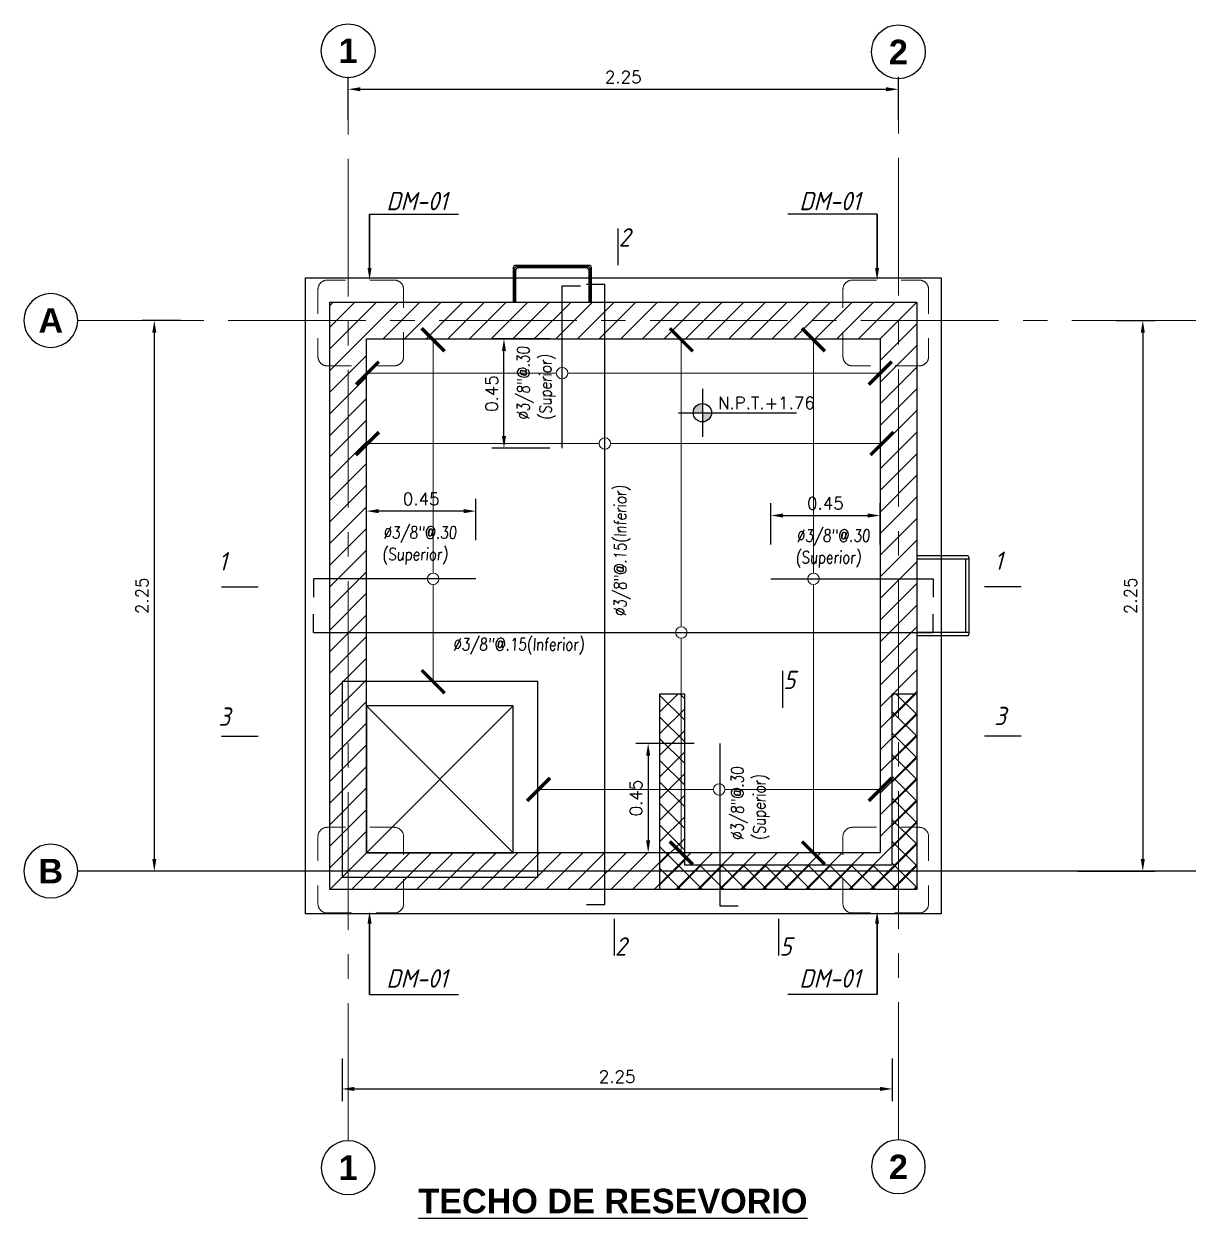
# Model space of a CAD drawing. Header units: metres. Extents: x -90 to 2507, y -28 to 972.
# Drawn here: x -80.658 to -75.897, y -8.036 to -3.155 of the extents above; entities that cross this region are included whole.
import ezdxf
from ezdxf.enums import TextEntityAlignment as Align

# ---------------------------------------------------------------- set-up
doc = ezdxf.new("R2010")
doc.units = ezdxf.units.M
for name, pattern in [('CENTER', [50.8, 31.75, -6.35, 6.35, -6.35]), ('CENTER2', [1.125, 0.75, -0.125, 0.125, -0.125]), ('DASHDOT', [1, 0.5, -0.25, 0, -0.25]), ('HIDDEN', [9.525, 6.35, -3.175])]:
    doc.linetypes.add(name, pattern=pattern)
for name, color, linetype, lineweight in [('0.10', 6, 'Continuous', 9), ('C - GENERAL - EJES', 251, 'CENTER2', 5), ('C - PLANTA - COTAS', 3, 'Continuous', 9), ('C - PLANTA - REFUERZOS', 8, 'Continuous', 25), ('C - PLANTA - SECCION CORTE', 2, 'Continuous', 30), ('C - PLANTA - SIMBOLOS', 1, 'Continuous', 13), ('C - PLANTA - SIMBOLOS DETALLES', 80, 'DASHDOT', 13), ('C - SELLO - LOGO PRISMA', 7, 'Continuous', 25)]:
    doc.layers.add(name, color=color, linetype=linetype, lineweight=lineweight)
for name, color, linetype in [('A-NIVELES', 7, 'Continuous'), ('C-CASCO-01', 1, 'Continuous'), ('C-CASCO-02', 2, 'Continuous'), ('C-FIERRO-04', 4, 'Continuous'), ('G-achurado', 9, 'Continuous'), ('G-acotado', 8, 'Continuous'), ('G-ejes', 9, 'CENTER'), ('G-proyecciones', 2, 'HIDDEN'), ('G-textos-notas', 7, 'Continuous'), ('G-textos-titulos', 4, 'Continuous')]:
    doc.layers.add(name, color=color, linetype=linetype)
doc.styles.add('01COTAS', font='romans.shx')
doc.styles.add('100-TITULO', font='arialbd.ttf', dxfattribs={"height": 0.4})
doc.styles.add('25-NOTAS', font='romans.shx', dxfattribs={"height": 0.05})
doc.styles.add('25-TITULO', font='arialbd.ttf', dxfattribs={"height": 0.1})
doc.styles.add('PRISMA-TEXTOS-GENERALES', font='isocp.shx', dxfattribs={"oblique": 15})
doc.styles.add('PRISMA-TEXTOS-SUBTITULOS', font='isocp.shx', dxfattribs={"oblique": 15})
doc.styles.add('ROMANS', font='romans.shx')
doc.dimstyles.new('DIM-25-PLANTA', dxfattribs={"dimscale": 0.025, "dimtxt": 2, "dimasz": 2, "dimexe": 2, "dimexo": 2, "dimgap": 1, "dimtad": 1, "dimzin": 1, "dimdsep": 46, "dimtxsty": '01COTAS', "dimcen": 25, "dimclrd": 256, "dimclre": 256, "dimclrt": 7, "dimadec": 0, "dimazin": 0, "dimtfac": 1, "dimtmove": 2, "dimatfit": 3, "dimfxl": 1, "dimtolj": 1, "dimtzin": 0, "dimarcsym": 0})
doc.dimstyles.new('PRISMA-75', dxfattribs={"dimscale": 0.75, "dimtxt": 0.25, "dimasz": 0.25, "dimexe": 0.2, "dimexo": 0.2, "dimgap": 0.1, "dimtad": 2, "dimtoh": 1, "dimzin": 5, "dimdsep": 46, "dimtxsty": 'PRISMA-TEXTOS-GENERALES', "dimblk": 'ARCHTICK', "dimcen": 0.09, "dimdle": 0.2, "dimclrd": 256, "dimclre": 256, "dimclrt": 1, "dimadec": 0, "dimazin": 0, "dimtfac": 1, "dimtmove": 2, "dimatfit": 3, "dimldrblk": 'ARCHTICK', "dimfxl": 1, "dimtolj": 1, "dimtzin": 0, "dimlwd": -1, "dimlwe": -1, "dimarcsym": 0})

# ---------------------------------------------------------------- blocks, each defined once
blk = doc.blocks.new('_ArchTick')
at = {"layer": '0.10', "color": 0, "const_width": 0.15}
blk.add_lwpolyline([(-0.5, -0.5), (0.5, 0.5)], dxfattribs=at)
blk = doc.blocks.new('*D568')
at = {"layer": 'Defpoints', "color": 0, "transparency": 16777216}
for p in [(-76.2401, -4.3673), (-76.3981, -6.6173), (-76.0825, -6.6173)]:
    blk.add_point(p, dxfattribs=at)
at = {"layer": 'G-acotado', "lineweight": -2, "transparency": 16777216}
for p, q in [((-76.1901, -4.3673), (-76.0325, -4.3673)), ((-76.0825, -4.4173), (-76.0825, -6.5673)), ((-76.3481, -6.6173), (-76.0325, -6.6173))]:
    blk.add_line(p, q, dxfattribs=at)
at = {"layer": 'G-acotado', "transparency": 16777216}
for points in [[(-76.0908, -4.4173), (-76.0741, -4.4173), (-76.0825, -4.3673)], [(-76.0908, -6.5673), (-76.0741, -6.5673), (-76.0825, -6.6173)]]:
    blk.add_solid(points, dxfattribs=at)
at = {"layer": 'G-acotado', "color": 7, "transparency": 16777216, "insert": (-76.1325, -5.4923), "char_height": 0.05, "attachment_point": 5, "rotation": 90, "style": '01COTAS'}
blk.add_mtext('\\A1;2.25', dxfattribs=at)
blk = doc.blocks.new('*D372')
at = {"layer": 'Defpoints', "color": 0, "transparency": 16777216}
for p in [(-79.9669, -4.3673), (-80.1245, -6.6173), (-79.9669, -6.6173)]:
    blk.add_point(p, dxfattribs=at)
at = {"layer": 'G-acotado', "lineweight": -2, "transparency": 16777216}
for p, q in [((-80.0169, -4.3673), (-80.1745, -4.3673)), ((-80.1245, -4.4173), (-80.1245, -6.5673)), ((-80.0169, -6.6173), (-80.1745, -6.6173))]:
    blk.add_line(p, q, dxfattribs=at)
at = {"layer": 'G-acotado', "transparency": 16777216}
for points in [[(-80.1329, -4.4173), (-80.1162, -4.4173), (-80.1245, -4.3673)], [(-80.1329, -6.5673), (-80.1162, -6.5673), (-80.1245, -6.6173)]]:
    blk.add_solid(points, dxfattribs=at)
at = {"layer": 'G-acotado', "color": 7, "transparency": 16777216, "insert": (-80.1745, -5.4923), "char_height": 0.05, "attachment_point": 5, "rotation": 90, "style": '01COTAS'}
blk.add_mtext('\\A1;2.25', dxfattribs=at)
blk = doc.blocks.new('*D569')
at = {"layer": 'Defpoints', "color": 0, "transparency": 16777216}
for p in [(-77.0819, -3.4223), (-79.3319, -3.5971), (-77.0819, -3.5971)]:
    blk.add_point(p, dxfattribs=at)
at = {"layer": 'G-acotado', "lineweight": -2, "transparency": 16777216}
for p, q in [((-79.3319, -3.5471), (-79.3319, -3.3723)), ((-77.0819, -3.5471), (-77.0819, -3.3723)), ((-79.2819, -3.4223), (-77.1319, -3.4223))]:
    blk.add_line(p, q, dxfattribs=at)
at = {"layer": 'G-acotado', "transparency": 16777216}
for points in [[(-79.2819, -3.414), (-79.2819, -3.4306), (-79.3319, -3.4223)], [(-77.1319, -3.414), (-77.1319, -3.4306), (-77.0819, -3.4223)]]:
    blk.add_solid(points, dxfattribs=at)
at = {"layer": 'G-acotado', "color": 7, "transparency": 16777216, "insert": (-78.2069, -3.3723), "char_height": 0.05, "attachment_point": 5, "style": '01COTAS'}
blk.add_mtext('\\A1;2.25', dxfattribs=at)
blk = doc.blocks.new('*D373')
at = {"layer": 'Defpoints', "color": 0, "transparency": 16777216}
for p in [(-79.3569, -7.3328), (-77.1069, -7.3328), (-77.1069, -7.5076)]:
    blk.add_point(p, dxfattribs=at)
at = {"layer": 'G-acotado', "lineweight": -2, "transparency": 16777216}
for p, q in [((-79.3569, -7.3828), (-79.3569, -7.5576)), ((-77.1069, -7.3828), (-77.1069, -7.5576)), ((-79.3069, -7.5076), (-77.1569, -7.5076))]:
    blk.add_line(p, q, dxfattribs=at)
at = {"layer": 'G-acotado', "transparency": 16777216}
for points in [[(-79.3069, -7.4992), (-79.3069, -7.5159), (-79.3569, -7.5076)], [(-77.1569, -7.4992), (-77.1569, -7.5159), (-77.1069, -7.5076)]]:
    blk.add_solid(points, dxfattribs=at)
at = {"layer": 'G-acotado', "color": 7, "transparency": 16777216, "insert": (-78.2319, -7.4576), "char_height": 0.05, "attachment_point": 5, "style": '01COTAS'}
blk.add_mtext('\\A1;2.25', dxfattribs=at)
blk = doc.blocks.new('*D378')
at = {"layer": 'Defpoints', "color": 0, "transparency": 16777216}
for p in [(-79.2569, -5.1464), (-79.2569, -5.3151), (-78.81, -5.3151)]:
    blk.add_point(p, dxfattribs=at)
at = {"layer": 'G-acotado', "lineweight": -2, "transparency": 16777216}
for p, q in [((-79.2569, -5.2651), (-79.2569, -5.0964)), ((-78.81, -5.2651), (-78.81, -5.0964)), ((-78.86, -5.1464), (-79.2069, -5.1464))]:
    blk.add_line(p, q, dxfattribs=at)
at = {"layer": 'G-acotado', "transparency": 16777216}
for points in [[(-79.2069, -5.138), (-79.2069, -5.1547), (-79.2569, -5.1464)], [(-78.86, -5.138), (-78.86, -5.1547), (-78.81, -5.1464)]]:
    blk.add_solid(points, dxfattribs=at)
at = {"layer": 'G-acotado', "color": 7, "transparency": 16777216, "insert": (-79.0334, -5.0964), "char_height": 0.05, "attachment_point": 5, "style": '01COTAS'}
blk.add_mtext('\\A1;0.45', dxfattribs=at)
blk = doc.blocks.new('*D379')
at = {"layer": 'Defpoints', "color": 0, "transparency": 16777216}
for p in [(-77.8675, -6.0954), (-78.105, -6.5423), (-77.8675, -6.5423)]:
    blk.add_point(p, dxfattribs=at)
at = {"layer": 'G-acotado', "lineweight": -2, "transparency": 16777216}
for p, q in [((-77.9175, -6.0954), (-78.155, -6.0954)), ((-78.105, -6.1454), (-78.105, -6.4923)), ((-77.9175, -6.5423), (-78.155, -6.5423))]:
    blk.add_line(p, q, dxfattribs=at)
at = {"layer": 'G-acotado', "transparency": 16777216}
for points in [[(-78.1134, -6.1454), (-78.0967, -6.1454), (-78.105, -6.0954)], [(-78.1134, -6.4923), (-78.0967, -6.4923), (-78.105, -6.5423)]]:
    blk.add_solid(points, dxfattribs=at)
at = {"layer": 'G-acotado', "color": 7, "transparency": 16777216, "insert": (-78.155, -6.3188), "char_height": 0.05, "attachment_point": 5, "rotation": 90, "style": '01COTAS'}
blk.add_mtext('\\A1;0.45', dxfattribs=at)
blk = doc.blocks.new('*D380')
at = {"layer": 'Defpoints', "color": 0, "transparency": 16777216}
for p in [(-78.6947, -4.4423), (-78.4572, -4.4423), (-78.4572, -4.8893)]:
    blk.add_point(p, dxfattribs=at)
at = {"layer": 'G-acotado', "lineweight": -2, "transparency": 16777216}
for p, q in [((-78.5072, -4.4423), (-78.7447, -4.4423)), ((-78.6947, -4.8393), (-78.6947, -4.4923)), ((-78.5072, -4.8893), (-78.7447, -4.8893))]:
    blk.add_line(p, q, dxfattribs=at)
at = {"layer": 'G-acotado', "transparency": 16777216}
for points in [[(-78.703, -4.4923), (-78.6863, -4.4923), (-78.6947, -4.4423)], [(-78.703, -4.8393), (-78.6863, -4.8393), (-78.6947, -4.8893)]]:
    blk.add_solid(points, dxfattribs=at)
at = {"layer": 'G-acotado', "color": 7, "transparency": 16777216, "insert": (-78.7447, -4.6658), "char_height": 0.05, "attachment_point": 5, "rotation": 90, "style": '01COTAS'}
blk.add_mtext('\\A1;0.45', dxfattribs=at)
blk = doc.blocks.new('*D356')
at = {"layer": 'Defpoints', "color": 0, "transparency": 16777216}
for p in [(-77.1569, -5.1643), (-77.6038, -5.3331), (-77.1569, -5.3331)]:
    blk.add_point(p, dxfattribs=at)
at = {"layer": 'G-acotado', "lineweight": -2, "transparency": 16777216}
for p, q in [((-77.6038, -5.2831), (-77.6038, -5.1143)), ((-77.1569, -5.2831), (-77.1569, -5.1143)), ((-77.5538, -5.1643), (-77.2069, -5.1643))]:
    blk.add_line(p, q, dxfattribs=at)
at = {"layer": 'G-acotado', "transparency": 16777216}
for points in [[(-77.5538, -5.156), (-77.5538, -5.1726), (-77.6038, -5.1643)], [(-77.2069, -5.156), (-77.2069, -5.1726), (-77.1569, -5.1643)]]:
    blk.add_solid(points, dxfattribs=at)
at = {"layer": 'G-acotado', "color": 7, "transparency": 16777216, "insert": (-77.3804, -5.1143), "char_height": 0.05, "attachment_point": 5, "style": '01COTAS'}
blk.add_mtext('\\A1;0.45', dxfattribs=at)
blk = doc.blocks.new('eje-horizontal')
at = {"linetype": 'Continuous'}
blk.add_circle((0, 4.4), 4.4, dxfattribs=at)
at = {"layer": 'G-textos-titulos', "style": '100-TITULO'}
blk.add_attdef('EJE', text='', height=4, dxfattribs=at).set_placement((0, 4.4), align=Align.MIDDLE)
blk = doc.blocks.new('eje-vertical')
at = {"linetype": 'Continuous'}
blk.add_circle((-4.4, 0), 4.4, dxfattribs=at)
at = {"layer": 'G-textos-titulos', "style": '100-TITULO'}
blk.add_attdef('EJE', text='', height=4, dxfattribs=at).set_placement((-4.4, 0), align=Align.MIDDLE)
blk = doc.blocks.new('NIVEL-PLANTA')
h = blk.add_hatch(color=1)
h.paths.add_polyline_path([(0, 1.5, 0.414214), (-1.5, 0), (0, 0)])
h.paths.add_polyline_path([(0, -1.5, 0.414214), (1.5, 0), (0, 0)])
at = {"color": 1}
for p, q in [((0, 3.92), (0, -3.92)), ((-3.92, 0), (15.38, 0))]:
    blk.add_line(p, q, dxfattribs=at)
blk.add_circle((0, 0), 1.5, dxfattribs=at)
at = {"style": 'ROMANS'}
blk.add_attdef('NIVEL', (2.54, 0.6), '', height=2, dxfattribs=at)
blk = doc.blocks.new('*U136')
at = {"layer": 'C - PLANTA - SIMBOLOS'}
blk.add_circle((-147.9048, -201.0182), 0.0469, dxfattribs=at)
blk.add_leader([(-149.7071, -201.0182), (-147.9516, -201.0182)], dimstyle='PRISMA-75', override={"dimasz": 0.25}, dxfattribs=at)
blk.add_leader([(-145.513, -201.0182), (-147.8579, -201.0182)], dimstyle='PRISMA-75', dxfattribs=at)
blk = doc.blocks.new('*U135')
at = {"layer": 'C - PLANTA - SIMBOLOS'}
blk.add_circle((-147.9048, -201.0182), 0.0469, dxfattribs=at)
blk.add_leader([(-150.1706, -201.0182), (-147.9516, -201.0182)], dimstyle='PRISMA-75', override={"dimasz": 0.25}, dxfattribs=at)
blk.add_leader([(-145.9627, -201.0182), (-147.8579, -201.0182)], dimstyle='PRISMA-75', dxfattribs=at)
blk = doc.blocks.new('*U132')
at = {"layer": 'C - PLANTA - SIMBOLOS'}
blk.add_circle((-147.9048, -201.0182), 0.0469, dxfattribs=at)
blk.add_leader([(-148.7457, -201.0182), (-147.9516, -201.0182)], dimstyle='PRISMA-75', override={"dimasz": 0.25}, dxfattribs=at)
blk.add_leader([(-145.9515, -201.0182), (-147.8579, -201.0182)], dimstyle='PRISMA-75', dxfattribs=at)
blk = doc.blocks.new('*U133')
at = {"layer": 'C - PLANTA - SIMBOLOS'}
blk.add_circle((-147.9048, -201.0182), 0.0469, dxfattribs=at)
blk.add_leader([(-149.2217, -201.0182), (-147.9516, -201.0182)], dimstyle='PRISMA-75', override={"dimasz": 0.25}, dxfattribs=at)
blk.add_leader([(-146.4276, -201.0182), (-147.8579, -201.0182)], dimstyle='PRISMA-75', dxfattribs=at)
blk = doc.blocks.new('*U134')
at = {"layer": 'C - PLANTA - SIMBOLOS'}
blk.add_circle((-147.9048, -201.0182), 0.0469, dxfattribs=at)
blk.add_leader([(-150.5072, -201.0182), (-147.9516, -201.0182)], dimstyle='PRISMA-75', override={"dimasz": 0.25}, dxfattribs=at)
blk.add_leader([(-146.3131, -201.0182), (-147.8579, -201.0182)], dimstyle='PRISMA-75', dxfattribs=at)
blk = doc.blocks.new('*U131')
at = {"layer": 'C - PLANTA - SIMBOLOS'}
blk.add_circle((-147.9048, -201.0182), 0.0469, dxfattribs=at)
blk.add_leader([(-150.1457, -201.0182), (-147.9516, -201.0182)], dimstyle='PRISMA-75', override={"dimasz": 0.25}, dxfattribs=at)
blk.add_leader([(-145.9515, -201.0182), (-147.8579, -201.0182)], dimstyle='PRISMA-75', dxfattribs=at)

msp = doc.modelspace()

# ---------------------------------------------------------------- hatches: boundary and pattern name
at = {"layer": 'G-achurado'}
h = msp.add_hatch(dxfattribs=at)
h.set_pattern_fill('ANSI31', color=256, scale=0.5)
h.set_pattern_definition([(45, (-1.388033, 7.59805), (-0.044194174, 0.044194174), [])])
h.paths.add_polyline_path([(-79.4069, -6.6923), (-79.4069, -4.2923), (-77.0069, -4.2923), (-77.0069, -6.6923)])
h.paths.add_polyline_path([(-79.2569, -6.5423), (-79.2569, -4.4423), (-77.1569, -4.4423), (-77.1569, -6.5423)], flags=16)
h = msp.add_hatch(dxfattribs=at)
h.set_pattern_fill('ANSI37', color=256, scale=0.5, angle=-90)
h.set_pattern_definition([(315, (-65.516544, -81.46118), (0.044194174, 0.044194174), []), (45, (-65.516544, -81.46118), (-0.044194174, 0.044194174), [])])
h.paths.add_polyline_path([(-77.9569, -5.8923), (-77.9569, -6.5923), (-77.1069, -6.5923), (-77.1069, -5.8923), (-77.0069, -5.8923), (-77.0069, -6.6923), (-78.0569, -6.6923), (-78.0569, -5.8923)])

# ---------------------------------------------------------------- linework, layer by layer
at = {"layer": 'C - GENERAL - EJES', "ltscale": 0.75}
msp.add_line((-75.8098, -4.3673), (-80.4379, -4.3673), dxfattribs=at)
for points in [[(-79.3319, -7.7195), (-79.3319, -3.3711)], [(-77.0819, -7.7155), (-77.0819, -3.3711)]]:
    msp.add_lwpolyline(points, dxfattribs=at)
at = {"layer": 'C - PLANTA - COTAS'}
msp.add_line((-77.1569, -5.1923), (-77.1569, -5.1923), dxfattribs=at)
at = {"layer": 'C - PLANTA - REFUERZOS'}
for p, q in [((-76.7993, -5.3293), (-77.0069, -5.3293)), ((-76.7939, -5.3423), (-77.0069, -5.3423)), ((-76.8069, -5.3423), (-76.8069, -5.6423)), ((-76.7939, -5.335), (-76.7939, -5.6496)), ((-79.4741, -5.6421), (-79.4741, -5.5671)), ((-76.7939, -5.6423), (-77.0069, -5.6423)), ((-76.7993, -5.6553), (-77.0069, -5.6553))]:
    msp.add_line(p, q, dxfattribs=at)
for points in [[(-78.3369, -4.2923), (-78.3369, -4.1523, 0.414214), (-78.3469, -4.1423), (-78.6469, -4.1423, 0.414214), (-78.6569, -4.1523), (-78.6569, -4.2923)], [(-78.3419, -4.2923), (-78.3419, -4.1573, 0.414214), (-78.3519, -4.1473), (-78.6419, -4.1473, 0.414214), (-78.6519, -4.1573), (-78.6519, -4.2923)], [(-78.3469, -4.2923), (-78.3469, -4.1623, 0.414214), (-78.3569, -4.1523), (-78.6369, -4.1523, 0.414214), (-78.6469, -4.1623), (-78.6469, -4.2923)]]:
    msp.add_lwpolyline(points, format="xyb", dxfattribs=at)
for centre, start, end in [((-76.8001, -5.3355), 4.2707, 82.6304), ((-76.8001, -5.6491), 277.3696, 355.7293)]:
    msp.add_arc(centre, 0.00623, start, end, dxfattribs=at)
at = {"layer": 'C - PLANTA - SECCION CORTE'}
for p, q in [((-78.228, -4.141), (-78.228, -3.991)), ((-79.7002, -5.4569), (-79.8502, -5.4569)), ((-76.7296, -5.4544), (-76.5796, -5.4544)), ((-77.555, -5.9496), (-77.555, -5.7996)), ((-79.7002, -6.0671), (-79.8502, -6.0671)), ((-76.7296, -6.0646), (-76.5796, -6.0646)), ((-78.2432, -6.9629), (-78.2432, -6.8129)), ((-77.5703, -6.9629), (-77.5703, -6.8129))]:
    msp.add_line(p, q, dxfattribs=at)
at = {"layer": 'C - PLANTA - SIMBOLOS DETALLES', "ltscale": 0.1}
for points in [[(-79.4178, -4.5524), (-79.1428, -4.5524, 0.414214), (-79.1053, -4.5149), (-79.1053, -4.2399, 0.414214), (-79.1428, -4.2024), (-79.4178, -4.2024, 0.414214), (-79.4553, -4.2399), (-79.4553, -4.5149, 0.414214), (-79.4178, -4.5524, 1)], [(-76.996, -4.5524), (-77.271, -4.5524, -0.414214), (-77.3085, -4.5149), (-77.3085, -4.2399, -0.414214), (-77.271, -4.2024), (-76.996, -4.2024, -0.414214), (-76.9585, -4.2399), (-76.9585, -4.5149, -0.414214), (-76.996, -4.5524, -1)], [(-79.4178, -6.7885), (-79.1428, -6.7885, 0.414214), (-79.1053, -6.751), (-79.1053, -6.476, 0.414214), (-79.1428, -6.4385), (-79.4178, -6.4385, 0.414214), (-79.4553, -6.476), (-79.4553, -6.751, 0.414214), (-79.4178, -6.7885, 1)], [(-76.996, -6.7885), (-77.271, -6.7885, -0.414214), (-77.3085, -6.751), (-77.3085, -6.476, -0.414214), (-77.271, -6.4385), (-76.996, -6.4385, -0.414214), (-76.9585, -6.476), (-76.9585, -6.751, -0.414214), (-76.996, -6.7885, -1)]]:
    msp.add_lwpolyline(points, format="xyb", dxfattribs=at)
at = {"layer": 'C-CASCO-01'}
for p, q in [((-79.2569, -5.9423), (-78.6569, -6.5423)), ((-79.2569, -6.5423), (-78.6569, -5.9423))]:
    msp.add_line(p, q, dxfattribs=at)
for points in [[(-79.4069, -6.6923), (-79.4069, -4.2923), (-77.0069, -4.2923), (-77.0069, -6.6923)], [(-79.2569, -6.5423), (-79.2569, -4.4423), (-77.1569, -4.4423), (-77.1569, -6.5423)], [(-79.2569, -6.5423), (-78.6569, -6.5423), (-78.6569, -5.9423), (-79.2569, -5.9423)]]:
    msp.add_lwpolyline(points, close=True, dxfattribs=at)
at = {"layer": 'C-CASCO-02'}
msp.add_lwpolyline([(-79.5069, -6.7923), (-79.5069, -4.1923), (-76.9069, -4.1923), (-76.9069, -6.7923)], close=True, dxfattribs=at)
at = {"layer": 'C-FIERRO-04'}
for points in [[(-78.4572, -4.8893), (-78.4572, -4.2251), (-78.3822, -4.2251)], [(-78.357, -6.754), (-78.282, -6.754), (-78.282, -4.2196), (-78.357, -4.2196)], [(-78.81, -5.4228), (-79.4741, -5.4228), (-79.4741, -5.4978)], [(-77.6038, -5.4228), (-76.9397, -5.4228), (-76.9397, -5.4978)], [(-79.4741, -5.6421), (-76.9397, -5.6421), (-76.9397, -5.5671)], [(-77.8126, -6.0954), (-77.8126, -6.7595), (-77.7376, -6.7595)]]:
    msp.add_lwpolyline(points, dxfattribs=at)
at = {"layer": 'G-achurado'}
msp.add_lwpolyline([(-77.9569, -5.8923), (-77.9569, -6.5923), (-77.1069, -6.5923), (-77.1069, -5.8923), (-77.0069, -5.8923), (-77.0069, -6.6923), (-78.0569, -6.6923), (-78.0569, -5.8923)], close=True, dxfattribs=at)
at = {"layer": 'G-acotado'}
msp.add_line((-75.8098, -6.6173), (-80.4379, -6.6173), dxfattribs=at)
for points in [[(-79.2444, -3.9322), (-79.2444, -4.1522), (-79.2444, -3.9322), (-79.2277, -3.9322), (-78.88, -3.9322)], [(-77.1691, -3.9322), (-77.1691, -4.1522), (-77.1691, -3.9322), (-77.1857, -3.9322), (-77.5335, -3.9322)], [(-79.2444, -7.1212), (-79.2444, -6.8324), (-79.2444, -7.1212), (-79.2277, -7.1212), (-78.88, -7.1212)], [(-77.1691, -7.1212), (-77.1691, -6.8324), (-77.1691, -7.1212), (-77.1857, -7.1212), (-77.5335, -7.1212)]]:
    msp.add_lwpolyline(points, dxfattribs=at)
for points in [[(-79.236, -4.1522), (-79.2444, -4.2022), (-79.2527, -4.1522)], [(-79.236, -4.1522), (-79.2444, -4.2022), (-79.2527, -4.1522)], [(-77.1774, -4.1522), (-77.1691, -4.2022), (-77.1607, -4.1522)], [(-77.1774, -4.1522), (-77.1691, -4.2022), (-77.1607, -4.1522)], [(-79.236, -6.8324), (-79.2444, -6.7824), (-79.2527, -6.8324)], [(-79.236, -6.8324), (-79.2444, -6.7824), (-79.2527, -6.8324)], [(-77.1774, -6.8324), (-77.1691, -6.7824), (-77.1607, -6.8324)], [(-77.1774, -6.8324), (-77.1691, -6.7824), (-77.1607, -6.8324)]]:
    msp.add_solid(points, dxfattribs=at)
at = {"layer": 'G-proyecciones', "linetype": 'HIDDEN', "ltscale": 0.25}
msp.add_lwpolyline([(-79.3569, -6.6423), (-78.5569, -6.6423), (-78.5569, -5.8423), (-79.3569, -5.8423)], close=True, dxfattribs=at)

# ---------------------------------------------------------------- block references
at = {"layer": 'A-NIVELES', "xscale": 0.025, "yscale": 0.025, "zscale": 0.025}
msp.add_blockref('NIVEL-PLANTA', (-77.8834, -4.7441), dxfattribs=at).add_auto_attribs({'NIVEL': 'N.P.T.+1.76'})
at = {"layer": 'C - SELLO - LOGO PRISMA', "yscale": 0.5, "zscale": 0.5}
for name, p, xscale, rotation in [('*U132', (21.5246, 68.5296), -0.5, 270), ('*U134', (-152.4096, -105.0913), 0.5, 180), ('*U135', (-152.2344, -105.3791), 0.5, 180)]:
    msp.add_blockref(name, p, dxfattribs=dict(at, xscale=xscale, rotation=rotation))
at = {"layer": 'C - SELLO - LOGO PRISMA', "xscale": -0.5, "yscale": 0.5, "zscale": 0.5}
msp.add_blockref('*U133', (-151.7668, 94.2255), dxfattribs=at)
at = {"layer": 'G-acotado', "xscale": 0.5, "yscale": 0.5, "zscale": 0.5}
for name, p, rotation in [('*U136', (-178.4787, 68.3103), 90), ('*U131', (-177.9384, 68.5296), 90.00000000000001)]:
    msp.add_blockref(name, p, dxfattribs=dict(at, rotation=rotation))
at = {"layer": 'G-ejes'}
ref = msp.add_blockref('eje-horizontal', (-79.3319, -3.3751), dxfattribs=dict(at, xscale=0.02500000000009095, yscale=0.02500000000009095, zscale=0.02500000000009095))
ref.add_attrib('EJE', '1', dxfattribs={"layer": '0', "color": 4, "height": 0.1, "style": '100-TITULO'}).set_placement((-79.3319, -3.2651), align=Align.MIDDLE)
ref = msp.add_blockref('eje-horizontal', (-77.0819, -3.3791), dxfattribs=dict(at, xscale=0.02500000000009095, yscale=0.02500000000009095, zscale=0.02500000000009095))
ref.add_attrib('EJE', '2', dxfattribs={"layer": '0', "color": 4, "height": 0.1, "style": '100-TITULO'}).set_placement((-77.0819, -3.2691), align=Align.MIDDLE)
ref = msp.add_blockref('eje-vertical', (-80.6579, -4.3673), dxfattribs=dict(at, xscale=-0.02500000000009095, yscale=0.02500000000009095, zscale=0.02500000000009095))
ref.add_attrib('EJE', 'A', dxfattribs={"layer": '0', "color": 4, "height": 0.1, "style": '100-TITULO'}).set_placement((-80.5479, -4.3673), align=Align.MIDDLE)
ref = msp.add_blockref('eje-vertical', (-80.6579, -6.6173), dxfattribs=dict(at, xscale=-0.02500000000009095, yscale=0.02500000000009095, zscale=0.02500000000009095))
ref.add_attrib('EJE', 'B', dxfattribs={"layer": '0', "color": 4, "height": 0.1, "style": '100-TITULO'}).set_placement((-80.5479, -6.6173), align=Align.MIDDLE)
ref = msp.add_blockref('eje-horizontal', (-79.3319, -7.7195), dxfattribs=dict(at, xscale=-0.02500000000009095, yscale=0.02500000000009095, zscale=0.02500000000009095, rotation=180))
ref.add_attrib('EJE', '1', dxfattribs={"layer": '0', "color": 4, "height": 0.1, "style": '100-TITULO'}).set_placement((-79.3319, -7.8295), align=Align.MIDDLE)
ref = msp.add_blockref('eje-horizontal', (-77.0819, -7.7155), dxfattribs=dict(at, xscale=-0.02500000000009095, yscale=0.02500000000009095, zscale=0.02500000000009095, rotation=180))
ref.add_attrib('EJE', '2', dxfattribs={"layer": '0', "color": 4, "height": 0.1, "style": '100-TITULO'}).set_placement((-77.0819, -7.8255), align=Align.MIDDLE)

# ---------------------------------------------------------------- texts
at = {"layer": 'C - PLANTA - SECCION CORTE', "style": 'PRISMA-TEXTOS-SUBTITULOS', "oblique": 15}
for tag, p in [('2', (-78.2255, -4.0653)), ('1', (-79.862, -5.3888)), ('1', (-76.6897, -5.3863)), ('5', (-77.5526, -5.8739)), ('3', (-79.862, -6.0237)), ('3', (-76.6897, -6.0212)), ('2', (-78.2408, -6.9629)), ('5', (-77.5678, -6.9629))]:
    msp.add_attdef(tag, p, '1', height=0.075, dxfattribs=at)
at = {"layer": 'G-textos-notas', "style": 'PRISMA-TEXTOS-GENERALES', "oblique": 15}
for p in [(-79.051, -3.8792, 0), (-77.3624, -3.8792, 0), (-79.051, -7.056, 0), (-77.3624, -7.056, 0)]:
    msp.add_text('DM-01', height=0.075, dxfattribs=at).set_placement(p, align=Align.MIDDLE_CENTER)
at = {"layer": 'G-textos-notas', "style": '25-NOTAS', "oblique": 4, "width": 0.8}
for s, p in [('∅3/8"@.30', (-78.5902, -4.7733)), ('(Superior)', (-78.5001, -4.7733)), ('∅3/8"@.15(Inferior)', (-78.1946, -5.576)), ('∅3/8"@.30', (-77.7158, -6.491)), ('(Superior)', (-77.6257, -6.491))]:
    msp.add_text(s, height=0.05, rotation=90, dxfattribs=at).set_placement(p)
for s, p in [('∅3/8"@.30', (-79.1877, -5.2587)), ('∅3/8"@.30', (-77.4977, -5.2712)), ('(Superior)', (-79.1929, -5.3472)), ('(Superior)', (-77.5029, -5.3597)), ('∅3/8"@.15(Inferior)', (-78.9026, -5.7154))]:
    msp.add_text(s, height=0.05, dxfattribs=at).set_placement(p)
at = {"layer": 'G-textos-titulos', "style": '25-TITULO'}
msp.add_text('%%UTECHO DE RESEVORIO', height=0.1, dxfattribs=at).set_placement((-79.0447, -8.0155))

# ---------------------------------------------------------------- dimensions: what is measured, and where the dimension line sits
at = {"layer": 'G-acotado'}
for base, p1, p2, picture, middle in [((-77.0819, -3.4223), (-79.3319, -3.5971), (-77.0819, -3.5971), '*D569', (-78.2069, -3.3723)), ((-79.2569, -5.1464), (-78.81, -5.3151), (-79.2569, -5.3151), '*D378', (-79.0334, -5.0964)), ((-77.1069, -7.5076), (-79.3569, -7.3328), (-77.1069, -7.3328), '*D373', (-78.2319, -7.4576))]:
    dim = msp.add_linear_dim(base=base, p1=p1, p2=p2, dimstyle='DIM-25-PLANTA', dxfattribs=at)
    dim.commit()
    dim.dimension.update_dxf_attribs({"geometry": picture, "text_midpoint": middle})
for base, p1, p2, angle, picture, middle in [((-80.1245, -6.6173), (-79.9669, -4.3673), (-79.9669, -6.6173), 90, '*D372', (-80.1745, -5.4923)), ((-76.0825, -6.6173), (-76.2401, -4.3673), (-76.3981, -6.6173), 90, '*D568', (-76.1325, -5.4923)), ((-78.6947, -4.4423), (-78.4572, -4.8893), (-78.4572, -4.4423), 270, '*D380', (-78.7447, -4.6658)), ((-77.1569, -5.1643), (-77.6038, -5.3331), (-77.1569, -5.3331), 180, '*D356', (-77.3804, -5.1143)), ((-78.105, -6.5423), (-77.8675, -6.0954), (-77.8675, -6.5423), 90, '*D379', (-78.155, -6.3188))]:
    dim = msp.add_linear_dim(base=base, p1=p1, p2=p2, angle=angle, dimstyle='DIM-25-PLANTA', dxfattribs=at)
    dim.commit()
    dim.dimension.update_dxf_attribs({"geometry": picture, "text_midpoint": middle})

doc.saveas('drawing.dxf')
